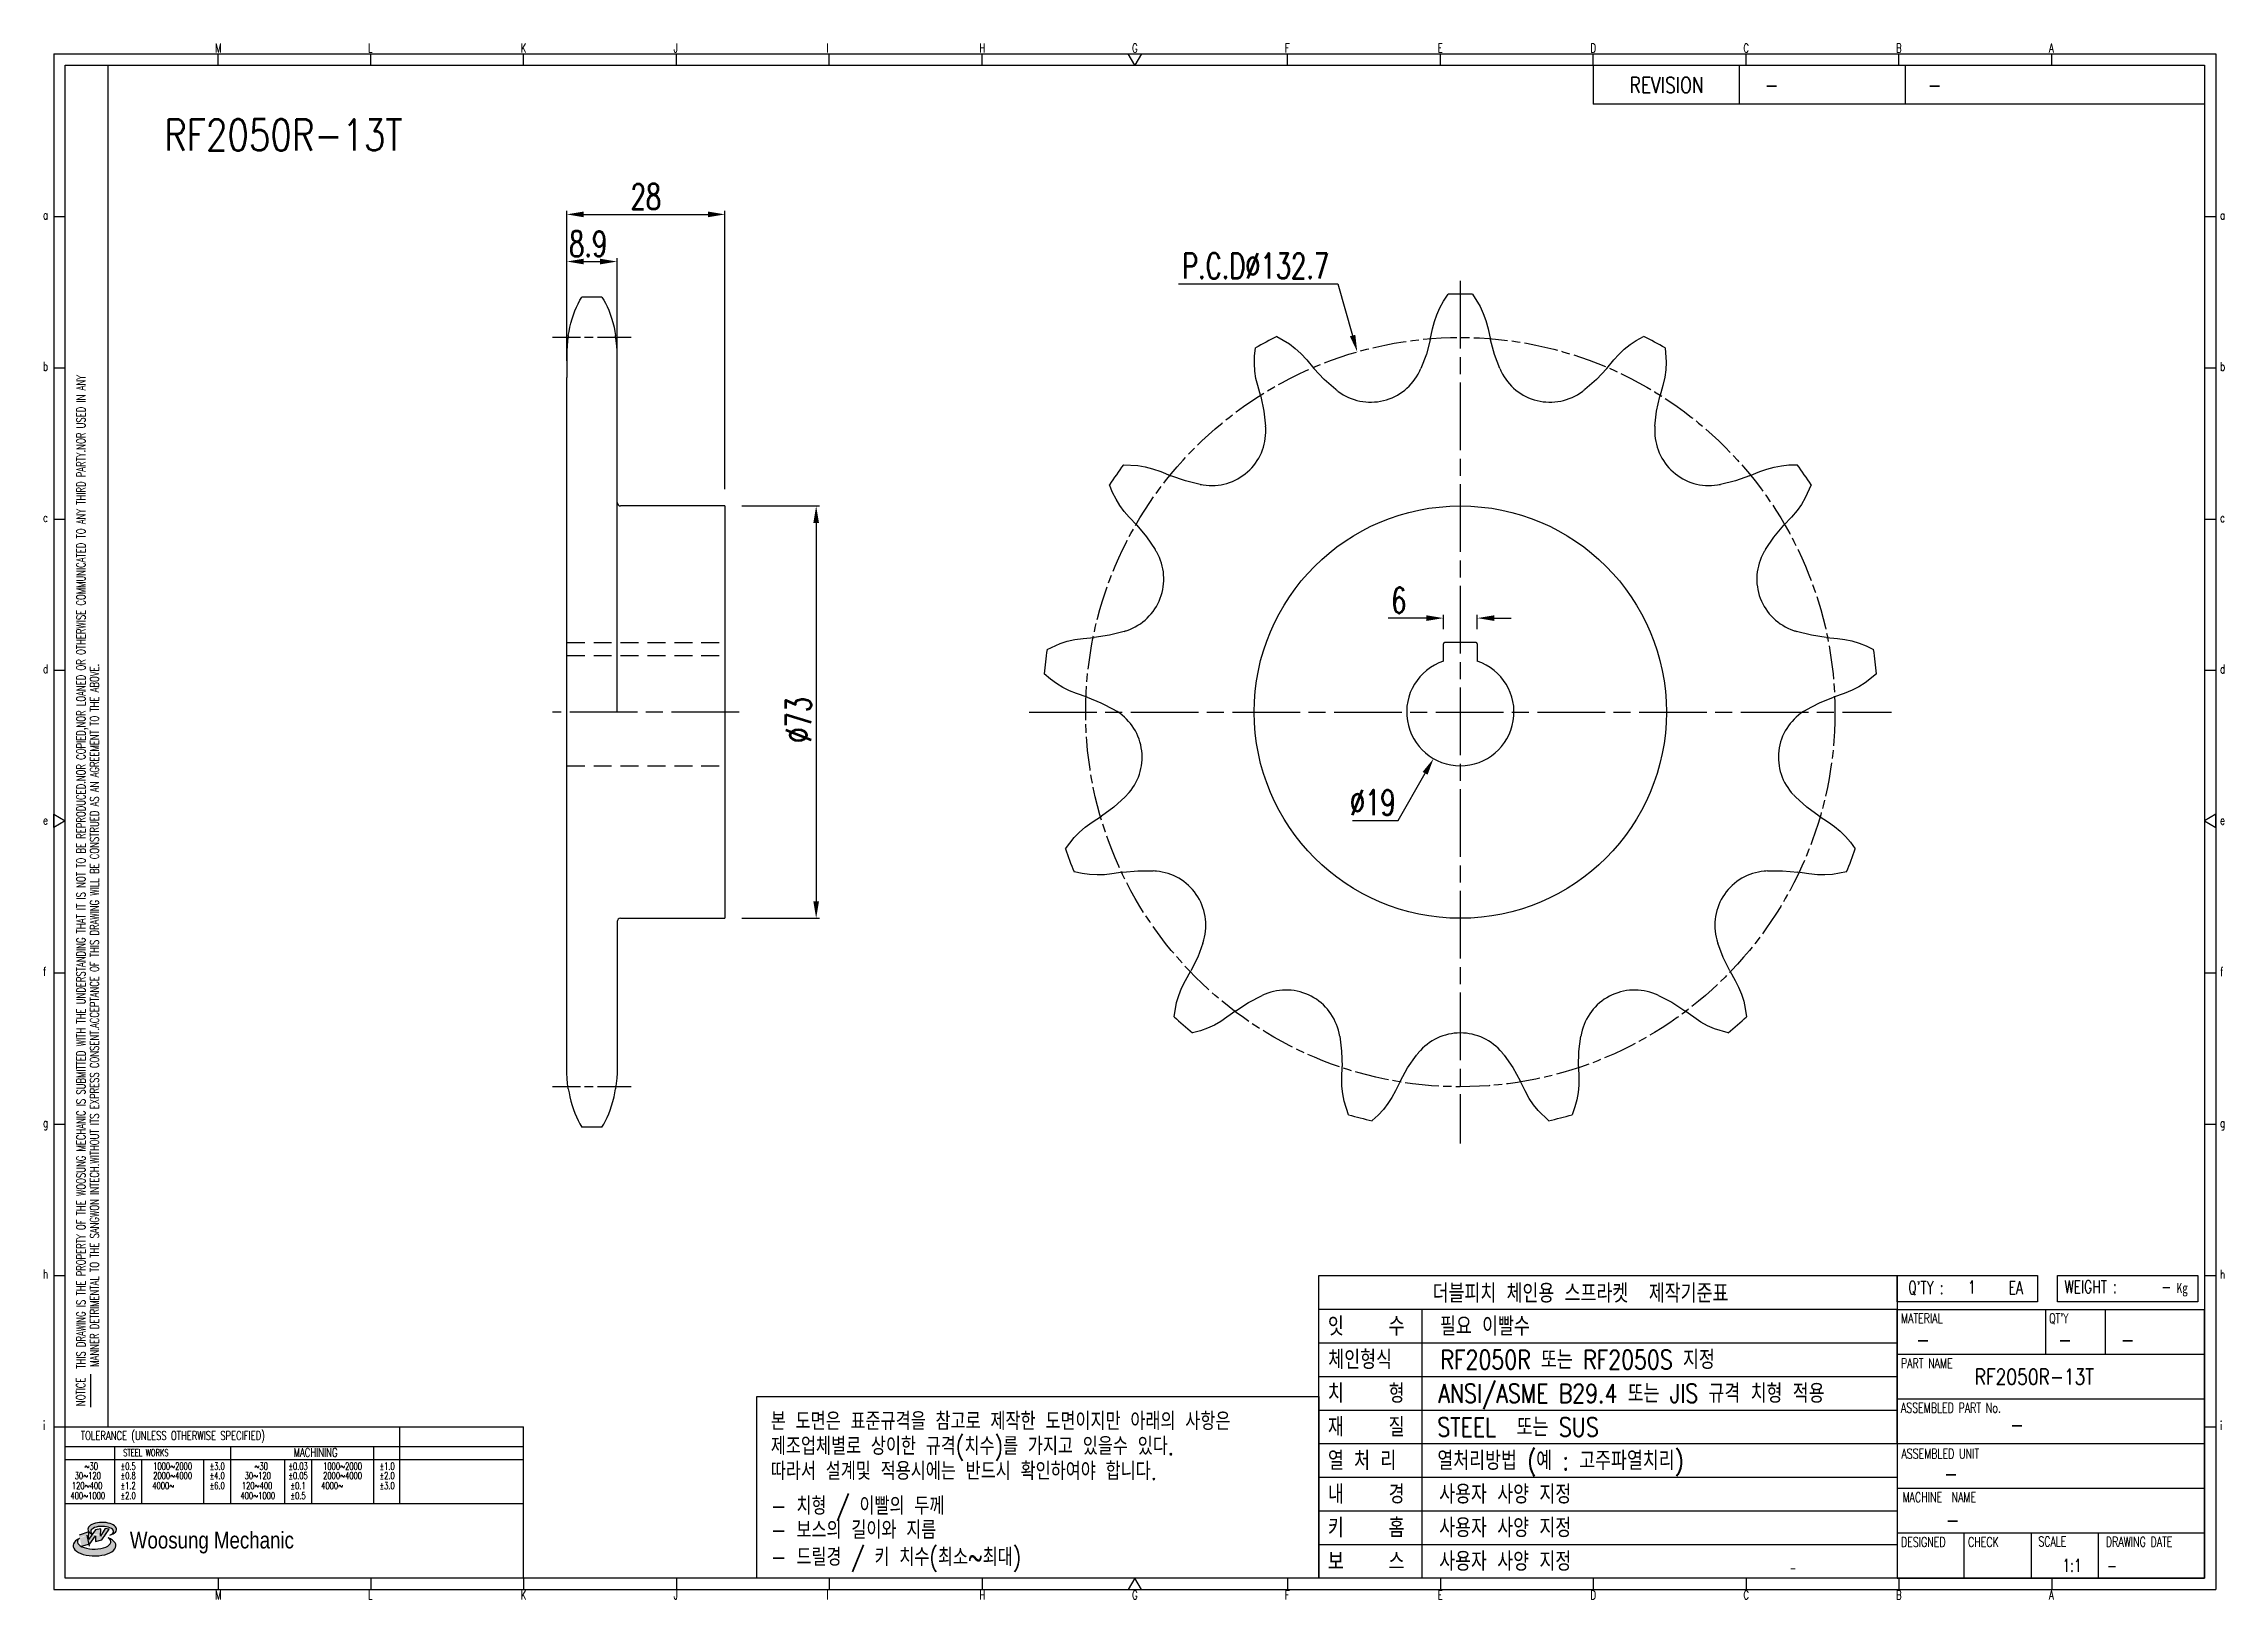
# Model space of a CAD drawing. Header units: millimetres. Extents: x 1263 to 1649, y -1116 to -840.
import ezdxf
from ezdxf.enums import TextEntityAlignment as Align

# ---------------------------------------------------------------- set-up
doc = ezdxf.new("R2010")
doc.units = ezdxf.units.MM
for name, pattern in [('AM_ISO08W050', [18, 12, -1.5, 3, -1.5]), ('AM_ISO08W050x2', [9, 6, -0.75, 1.5, -0.75]), ('HIDDEN', [9.525, 6.35, -3.175])]:
    doc.linetypes.add(name, pattern=pattern)
doc.layers.add('CEN1', color=1, linetype='AM_ISO08W050', lineweight=25)
doc.layers.add('PEN_RF1', color=6, linetype='AM_ISO08W050x2', lineweight=25)
for name, color, linetype in [('HIDDEN_RF1', 3, 'HIDDEN'), ('S-DIM', 7, 'Continuous'), ('TITLE', 7, 'Continuous'), ('도면레이아웃', 7, 'Continuous')]:
    doc.layers.add(name, color=color, linetype=linetype)
doc.styles.add('HAN', font='ROMANS.shx', dxfattribs={"width": 0.7, "bigfont": 'whgtxt.shx'})
doc.styles.add('HKD_ST2', font='romans.shx', dxfattribs={"width": 0.7, "height": 4, "bigfont": '@extfont2.shx'})
doc.styles.add('HSG', font='SIMPLEX.shx', dxfattribs={"width": 0.7, "bigfont": 'HSG.shx'})
doc.styles.add('ROMANS', font='romans.shx', dxfattribs={"width": 0.7, "bigfont": 'whgtxt.shx'})
doc.styles.add('SLDTEXTSTYLE4', font='arial.ttf', dxfattribs={"width": 0.8})
doc.dimstyles.new('RF-S3', dxfattribs={"dimscale": 3, "dimtxt": 1.5, "dimasz": 1, "dimexe": 0.2, "dimexo": 1, "dimgap": 0.3, "dimtad": 1, "dimtoh": 1, "dimdec": 1, "dimrnd": 0.01, "dimzin": 9, "dimdsep": 46, "dimtxsty": 'HSG', "dimcen": 0, "dimclrd": 1, "dimclre": 1, "dimclrt": 150, "dimazin": 2, "dimtp": 1, "dimtm": 1, "dimtfac": 0.5, "dimtdec": 1, "dimtofl": 0, "dimtmove": 0, "dimatfit": 3, "dimfxl": 0, "dimtvp": 1, "dimtolj": 2, "dimlwd": -1, "dimlwe": -1, "dimarcsym": 0})

# ---------------------------------------------------------------- blocks, each defined once
blk = doc.blocks.new('SUYWSHJH')
at = {"layer": '도면레이아웃'}
h = blk.add_hatch(color=10, dxfattribs=at)
h.paths.add_polyline_path([(1.544, 35.177), (1.554, 34.966), (1.779, 35.034), (2.054, 35.422), (1.908, 35.446), (1.728, 35.167), (1.741, 35.439), (1.547, 35.405), (1.292, 35.041), (1.295, 35.33), (0.943, 35.208), (1.03, 34.8), (1.336, 34.885)])
edge = h.paths.add_edge_path()
edge.add_ellipse((1.795, 35.421), major_axis=(-0.53, 0), ratio=0.487785, start_angle=122.36065, end_angle=403.39574)
edge.add_line((1.411, 35.244), (1.419, 35.261))
edge.add_ellipse((1.798, 35.344), major_axis=(-0.423, 0), ratio=0.444396, start_angle=131.58977, end_angle=386.19408, ccw=False)
edge = h.paths.add_edge_path()
edge.add_ellipse((1.512, 34.815), major_axis=(-0.793, 0), ratio=0.480113, start_angle=314.67633, end_angle=590.85213)
edge.add_ellipse((1.501, 34.958), major_axis=(-0.62, 0), ratio=0.43311, start_angle=331.7024, end_angle=574.42495, ccw=False)
for p, q in [((0, 90.118), (80.15, 90.118)), ((0, 90.118), (0, 33.191)), ((6.089, 89.693), (6.089, 90.118)), ((11.753, 89.693), (11.753, 90.118)), ((17.418, 89.693), (17.418, 90.118)), ((23.082, 89.693), (23.082, 90.118)), ((28.746, 89.693), (28.746, 90.118)), ((34.411, 89.693), (34.411, 90.118)), ((45.739, 89.693), (45.739, 90.118)), ((51.404, 89.693), (51.404, 90.118)), ((57.068, 89.693), (57.068, 90.118)), ((62.732, 89.693), (62.732, 90.118)), ((68.397, 89.693), (68.397, 90.118)), ((74.061, 89.693), (74.061, 90.118)), ((80.15, 90.118), (80.15, 33.191)), ((0, 84.085), (0.425, 84.085)), ((79.725, 84.085), (80.15, 84.085)), ((0, 78.478), (0.425, 78.478)), ((79.725, 78.478), (80.15, 78.478)), ((0, 72.87), (0.425, 72.87)), ((79.725, 72.87), (80.15, 72.87)), ((0, 67.262), (0.425, 67.262)), ((79.725, 67.262), (80.15, 67.262)), ((0, 56.047), (0.425, 56.047)), ((79.725, 56.047), (80.15, 56.047)), ((0, 50.439), (0.425, 50.439)), ((79.725, 50.439), (80.15, 50.439)), ((0, 44.832), (0.425, 44.832)), ((79.725, 44.832), (80.15, 44.832)), ((1.377, 39.947), (1.377, 41.174)), ((0, 39.224), (0.425, 39.224)), ((79.725, 39.224), (80.15, 39.224)), ((0, 33.191), (80.15, 33.191)), ((6.089, 33.616), (6.089, 33.191)), ((11.753, 33.616), (11.753, 33.191)), ((17.418, 33.616), (17.418, 33.191)), ((23.082, 33.616), (23.082, 33.191)), ((28.746, 33.616), (28.746, 33.191)), ((34.411, 33.616), (34.411, 33.191)), ((45.739, 33.616), (45.739, 33.191)), ((51.404, 33.616), (51.404, 33.191)), ((57.068, 33.616), (57.068, 33.191)), ((62.732, 33.616), (62.732, 33.191)), ((68.397, 33.616), (68.397, 33.191)), ((74.061, 33.616), (74.061, 33.191))]:
    blk.add_line(p, q)
at = {"color": 2}
for p, q in [((2.017, 39.224), (2.017, 89.693)), ((0.425, 39.224), (17.418, 39.224)), ((12.816, 39.224), (12.816, 36.382)), ((17.418, 33.616), (17.418, 39.224)), ((0.425, 38.487), (17.418, 38.487)), ((0.425, 38.012), (17.418, 38.012)), ((2.257, 38.487), (2.257, 36.382)), ((3.257, 38.012), (3.257, 36.382)), ((5.557, 38.012), (5.557, 36.382)), ((6.557, 38.5), (6.557, 36.382)), ((8.557, 38.012), (8.557, 36.382)), ((9.557, 38.026), (9.557, 36.382)), ((11.857, 38.487), (11.857, 36.382)), ((0.425, 36.382), (17.418, 36.382))]:
    blk.add_line(p, q, dxfattribs=at)
at = {"color": 6, "ltscale": 0.5}
for p, q in [((57.068, 89.693), (57.068, 88.246)), ((62.47, 89.693), (62.47, 88.246)), ((68.635, 89.693), (68.635, 88.246)), ((79.725, 88.246), (57.068, 88.246)), ((68.336, 38.59), (68.336, 43.563)), ((79.725, 43.563), (68.336, 43.563)), ((73.827, 43.563), (73.827, 41.905)), ((76.037, 43.563), (76.037, 41.905)), ((79.725, 38.59), (79.725, 43.563)), ((79.725, 41.905), (68.336, 41.905)), ((79.725, 40.248), (68.336, 40.248)), ((68.336, 38.59), (68.336, 33.616)), ((79.725, 38.59), (68.336, 38.59)), ((79.725, 33.616), (79.725, 38.59)), ((79.725, 36.932), (68.336, 36.932)), ((79.725, 35.274), (68.336, 35.274)), ((70.822, 33.616), (70.822, 35.274)), ((73.309, 33.616), (73.309, 35.274)), ((75.796, 33.616), (75.796, 35.274)), ((68.336, 33.616), (79.725, 33.616))]:
    blk.add_line(p, q, dxfattribs=at)
for points in [[(40.075, 89.693), (39.83, 90.118), (40.32, 90.118)], [(0.425, 89.693), (79.725, 89.693), (79.725, 33.616), (0.425, 33.616)], [(0.425, 61.679), (0, 61.433), (0, 61.924)], [(79.725, 61.679), (80.15, 61.433), (80.15, 61.924)], [(40.075, 33.616), (39.83, 33.191), (40.32, 33.191)]]:
    blk.add_lwpolyline(points, close=True)
at = {"layer": 'TITLE', "color": 20}
for p, q in [((68.336, 43.851), (68.336, 44.826)), ((68.336, 44.826), (73.54, 44.826)), ((73.54, 44.826), (73.54, 43.851)), ((74.277, 43.851), (74.277, 44.826)), ((74.277, 44.826), (79.481, 44.826)), ((79.481, 44.826), (79.481, 43.851)), ((73.54, 43.851), (68.336, 43.851)), ((79.481, 43.851), (74.277, 43.851))]:
    blk.add_line(p, q, dxfattribs=at)
at = {"layer": '도면레이아웃'}
for p, q in [((1.295, 35.33), (0.943, 35.208)), ((1.03, 34.8), (1.336, 34.885)), ((1.224, 35.208), (1.311, 34.8)), ((1.224, 35.208), (1.224, 35.208)), ((1.547, 35.405), (1.292, 35.041)), ((1.292, 35.041), (1.295, 35.33)), ((1.336, 34.885), (1.544, 35.177)), ((1.419, 35.261), (1.411, 35.244)), ((1.544, 35.177), (1.554, 34.966)), ((1.741, 35.439), (1.547, 35.405)), ((1.554, 34.966), (1.779, 35.034)), ((1.908, 35.446), (1.728, 35.167)), ((1.728, 35.167), (1.741, 35.439)), ((1.779, 35.034), (2.054, 35.422)), ((2.054, 35.422), (1.908, 35.446))]:
    blk.add_line(p, q, dxfattribs=at)
for centre, major_axis, ratio, start_param, end_param in [((1.795, 35.421), (-0.53, 0), 0.487785, 2.135596, 7.040584), ((1.512, 34.815), (-0.793, 0), 0.480113, 5.492138, 10.312315), ((1.501, 34.958), (-0.62, 0), 0.43311, 5.789299, 10.025607), ((1.798, 35.344), (-0.423, 0), 0.444396, 2.296675, 6.740358)]:
    blk.add_ellipse(centre, major_axis=major_axis, ratio=ratio, start_param=start_param, end_param=end_param, dxfattribs=at)
at = {"color": 4, "style": 'HKD_ST2', "width": 0.7}
for s, p in [('M', (5.988, 90.164)), ('L', (11.652, 90.164)), ('K', (17.316, 90.164)), ('J', (22.981, 90.164)), ('I', (28.645, 90.164)), ('H', (34.309, 90.164)), ('G', (39.974, 90.164)), ('F', (45.638, 90.164)), ('E', (51.302, 90.164)), ('D', (56.967, 90.164)), ('C', (62.631, 90.164)), ('B', (68.295, 90.164)), ('A', (73.96, 90.164)), ('a', (-0.395, 83.976)), ('a', (80.305, 83.97)), ('b', (-0.395, 78.368)), ('b', (80.305, 78.362)), ('c', (-0.395, 72.76)), ('c', (80.305, 72.754)), ('d', (-0.395, 67.153)), ('d', (80.305, 67.147)), ('e', (-0.395, 61.545)), ('e', (80.305, 61.539)), ('f', (-0.395, 55.937)), ('f', (80.305, 55.931)), ('g', (-0.395, 50.33)), ('g', (80.305, 50.324)), ('h', (-0.395, 44.722)), ('h', (80.305, 44.716)), ('i', (-0.395, 39.114)), ('i', (80.305, 39.108)), ('M', (5.988, 32.824)), ('L', (11.652, 32.824)), ('K', (17.316, 32.824)), ('J', (22.981, 32.824)), ('I', (28.645, 32.824)), ('H', (34.309, 32.824)), ('G', (39.974, 32.824)), ('F', (45.638, 32.824)), ('E', (51.302, 32.824)), ('D', (56.967, 32.824)), ('C', (62.631, 32.824)), ('B', (68.295, 32.824)), ('A', (73.96, 32.824))]:
    blk.add_text(s, height=0.326, dxfattribs=at).set_placement(p)
for s, height, style, width, p in [('REVISION', 0.5806, 'HAN', 0.8, (58.415, 88.664)), ('-', 0.581, 'HAN', 0.8, (63.426, 88.664)), ('-', 0.581, 'HAN', 0.8, (69.468, 88.664)), ("Q'TY : ", 0.4746, 'HKD_ST2', 0.7, (68.743, 44.143)), ('1', 0.475, 'HKD_ST2', 0.7, (70.957, 44.165)), ('EA', 0.4746, 'HKD_ST2', 0.7, (72.464, 44.143)), ('WEIGHT : ', 0.4746, 'HKD_ST2', 0.7, (74.536, 44.176)), ('-', 0.581, 'HAN', 0.8, (69.029, 42.157)), ('-', 0.581, 'HAN', 0.8, (74.289, 42.157)), ('-', 0.581, 'HAN', 0.8, (76.623, 42.157)), ('-', 0.581, 'HAN', 0.8, (72.515, 39.013)), ('-', 0.581, 'HAN', 0.8, (70.067, 37.189)), ('-', 0.581, 'HAN', 0.8, (70.126, 35.48)), ('1:1', 0.4746, 'HKD_ST2', 0.7, (74.458, 33.848)), ('-', 0.475, 'HKD_ST2', 0.7, (76.112, 33.837))]:
    blk.add_text(s, height=height, dxfattribs=dict(style=style, width=width)).set_placement(p)
at = {"color": 2, "style": 'HKD_ST2', "width": 0.7}
for s, p in [(' THIS DRAWING IS THE PROPERTY OF THE WOOSUNG MECHANIC IS SUBMITTED WITH THE UNDERSTANDING THAT IT IS NOT TO BE REPRODUCED.NOR COPIED,NOR LOANED OR OTHERWISE COMMUNICATED TO ANY THIRD PARTY.NOR USED IN ANY', (1.173, 41.217)), ('MANNER DETRIMENTAL TO THE SANGWON INTECH.WITHOUT ITS EXPRESS CONSENT.ACCEPTANCE OF THIS DRAWING WILL BE CONSTRUED AS AN AGREEMENT TO THE ABOVE.', (1.672, 41.447))]:
    blk.add_text(s, height=0.326266, rotation=90, dxfattribs=at).set_placement(p)
at = {"style": 'HKD_ST2', "width": 0.7}
blk.add_text('-', height=0.475, dxfattribs=at).set_placement((78.499, 44.176), align=Align.RIGHT)
at = {"color": 4, "style": 'HKD_ST2', "width": 0.7}
for s, height, p in [('MATERIAL', 0.3651, (68.474, 43.425)), ("QT'Y", 0.3651, (73.965, 43.425)), ('PART NAME', 0.3651, (68.474, 41.756)), ('ASSEMBLED PART No.', 0.36511, (68.474, 40.109)), ('ASSEMBLED UNIT', 0.36511, (68.49, 38.408)), ('MACHINE  NAME', 0.36511, (68.532, 36.794)), ('DESIGNED', 0.3651, (68.474, 35.136)), ('CHECK', 0.3651, (70.961, 35.136)), ('SCALE', 0.3651, (73.566, 35.153)), ('DRAWING DATE', 0.36511, (76.071, 35.141))]:
    blk.add_text(s, height=height, dxfattribs=at).set_placement(p, align=Align.TOP_LEFT)
at = {"style": 'HKD_ST2', "width": 0.7}
blk.add_text('NOTICE', height=0.3263, rotation=90, dxfattribs=at).set_placement((1.163, 39.988))
for s, height, style, width, p in [('TOLERANCE (UNLESS OTHERWISE SPECIFIED)', 0.32627, 'HKD_ST2', 0.7, (4.417, 38.896)), ('-', 0.326, 'ROMANS', 0.65, (64.469, 33.975))]:
    blk.add_text(s, height=height, dxfattribs=dict(style=style, width=width)).set_placement(p, align=Align.MIDDLE_CENTER)
at = {"color": 4, "style": 'HKD_ST2', "width": 0.7}
for s, height, p in [('STEEL WORKS', 0.26101, (3.416, 38.268)), ('MACHINING', 0.3263, (9.707, 38.27)), ('%%P0.5', 0.261, (2.757, 37.762)), ('%%P0.8', 0.261, (2.757, 37.411)), ('%%P3.0', 0.261, (6.057, 37.762)), ('%%P4.0', 0.261, (6.057, 37.411)), ('%%P0.03', 0.261, (9.057, 37.762)), ('%%P0.05', 0.261, (9.057, 37.411)), ('%%P1.0', 0.261, (12.357, 37.762)), ('%%P2.0', 0.261, (12.357, 37.411)), ('%%P1.2', 0.261, (2.757, 37.045)), ('%%P2.0', 0.261, (2.757, 36.67)), ('%%P6.0', 0.261, (6.057, 37.045)), ('%%P0.1', 0.261, (9.057, 37.045)), ('%%P0.5', 0.261, (9.057, 36.67)), ('%%P3.0', 0.261, (12.357, 37.045))]:
    blk.add_text(s, height=height, dxfattribs=at).set_placement(p, align=Align.MIDDLE)
for s, height, p in [('30%%126120', 0.261, (1.263, 37.411)), ('%%12630', 0.261, (1.389, 37.762)), ('2000%%1264000', 0.26101, (4.407, 37.411)), ('1000%%1262000', 0.26101, (4.407, 37.762)), ('30%%126120', 0.261, (7.563, 37.411)), ('%%12630', 0.261, (7.689, 37.762)), ('2000%%1264000', 0.26101, (10.707, 37.411)), ('1000%%1262000', 0.26101, (10.707, 37.762)), ('400%%1261000', 0.26101, (1.263, 36.67)), ('120%%126400', 0.26101, (1.237, 37.045)), ('4000%%126', 0.261, (4.061, 37.045)), ('400%%1261000', 0.26101, (7.563, 36.67)), ('120%%126400', 0.26101, (7.537, 37.045)), ('4000%%126', 0.261, (10.321, 37.045))]:
    blk.add_text(s, height=height, dxfattribs=at).set_placement(p, align=Align.MIDDLE_CENTER)
at = {"color": 1, "style": 'SLDTEXTSTYLE4', "width": 0.8}
blk.add_text('Woosung Mechanic', height=0.61957, dxfattribs=at).set_placement((2.822, 34.711))
at = {"layer": 'TITLE', "width": 0.8}
blk.add_text('Kg', height=0.3789, dxfattribs=at).set_placement((78.694, 44.176))
blk = doc.blocks.new('*D2')
at = {"layer": 'Defpoints', "color": 0, "transparency": 16777216}
for p in [(1364.35, -878.79), (1355.45, -899.34), (1364.35, -897.59)]:
    blk.add_point(p, dxfattribs=at)
at = {"layer": 'S-DIM', "color": 1, "transparency": 16777216}
for p, q in [((1355.45, -896.34), (1355.45, -878.19)), ((1358.45, -878.79), (1361.35, -878.79)), ((1364.35, -894.59), (1364.35, -878.19))]:
    blk.add_line(p, q, dxfattribs=at)
for points in [[(1358.45, -878.29), (1358.45, -879.29), (1355.45, -878.79)], [(1361.35, -878.29), (1361.35, -879.29), (1364.35, -878.79)]]:
    blk.add_solid(points, dxfattribs=at)
at = {"layer": 'S-DIM', "color": 150, "transparency": 16777216, "insert": (1359.23, -875.64), "char_height": 4.5, "attachment_point": 5, "style": 'HSG'}
blk.add_mtext('\\A2;8.9', dxfattribs=at)
blk = doc.blocks.new('*D3')
at = {"layer": 'Defpoints', "color": 0, "transparency": 16777216}
for p in [(1383.45, -870.44), (1355.45, -899.34), (1383.45, -922.06)]:
    blk.add_point(p, dxfattribs=at)
at = {"layer": 'S-DIM', "color": 1, "transparency": 16777216}
for p, q in [((1355.45, -896.34), (1355.45, -869.84)), ((1358.45, -870.44), (1380.45, -870.44)), ((1383.45, -919.06), (1383.45, -869.84))]:
    blk.add_line(p, q, dxfattribs=at)
for points in [[(1358.45, -869.94), (1358.45, -870.94), (1355.45, -870.44)], [(1380.45, -869.94), (1380.45, -870.94), (1383.45, -870.44)]]:
    blk.add_solid(points, dxfattribs=at)
at = {"layer": 'S-DIM', "color": 150, "transparency": 16777216, "insert": (1369.45, -867.29), "char_height": 4.5, "attachment_point": 5, "style": 'HSG'}
blk.add_mtext('\\A2;28', dxfattribs=at)
blk = doc.blocks.new('*D4')
at = {"layer": 'Defpoints', "color": 0, "transparency": 16777216}
for p in [(1383.45, -922.06), (1383.45, -995.06), (1399.6, -995.06)]:
    blk.add_point(p, dxfattribs=at)
at = {"layer": 'S-DIM', "color": 1, "transparency": 16777216}
for p, q in [((1386.45, -922.06), (1400.2, -922.06)), ((1399.6, -925.06), (1399.6, -992.06)), ((1386.45, -995.06), (1400.2, -995.06))]:
    blk.add_line(p, q, dxfattribs=at)
for points in [[(1399.1, -925.06), (1400.1, -925.06), (1399.6, -922.06)], [(1399.1, -992.06), (1400.1, -992.06), (1399.6, -995.06)]]:
    blk.add_solid(points, dxfattribs=at)
at = {"layer": 'S-DIM', "color": 150, "transparency": 16777216, "insert": (1396.45, -959.94), "char_height": 4.5, "attachment_point": 5, "rotation": 90, "style": 'HSG'}
blk.add_mtext('\\A2;%%c73', dxfattribs=at)
blk = doc.blocks.new('*D5')
at = {"layer": 'Defpoints', "color": 0, "transparency": 16777216}
for p in [(1518.38, -950.32), (1508.91, -966.79)]:
    blk.add_point(p, dxfattribs=at)
at = {"layer": 'S-DIM', "color": 1, "transparency": 16777216}
for p, q in [((1502.63, -977.73), (1507.42, -969.39)), ((1494.53, -977.73), (1502.63, -977.73))]:
    blk.add_line(p, q, dxfattribs=at)
blk.add_solid([(1506.98, -969.14), (1507.85, -969.64), (1508.91, -966.79)], dxfattribs=at)
at = {"layer": 'S-DIM', "color": 150, "transparency": 16777216, "insert": (1498.13, -974.58), "char_height": 4.5, "attachment_point": 5, "style": 'HSG'}
blk.add_mtext('\\A2;∅19', dxfattribs=at)
blk = doc.blocks.new('*D6')
at = {"layer": 'Defpoints', "color": 0, "transparency": 16777216}
for p in [(1516.65, -941.92), (1510.65, -946.9), (1516.65, -946.9)]:
    blk.add_point(p, dxfattribs=at)
at = {"layer": 'S-DIM', "color": 1, "transparency": 16777216}
for p, q in [((1507.65, -941.92), (1500.9, -941.92)), ((1510.65, -943.9), (1510.65, -941.32)), ((1516.65, -943.9), (1516.65, -941.32)), ((1519.65, -941.92), (1522.65, -941.92))]:
    blk.add_line(p, q, dxfattribs=at)
for points in [[(1507.65, -941.42), (1507.65, -942.42), (1510.65, -941.92)], [(1519.65, -941.42), (1519.65, -942.42), (1516.65, -941.92)]]:
    blk.add_solid(points, dxfattribs=at)
at = {"layer": 'S-DIM', "color": 150, "transparency": 16777216, "insert": (1502.77, -938.77), "char_height": 4.5, "attachment_point": 5, "style": 'HSG'}
blk.add_mtext('\\A2;6', dxfattribs=at)
blk = doc.blocks.new('*D7')
at = {"layer": 'Defpoints', "color": 0, "transparency": 16777216}
for p in [(1495.4, -894.78), (1531.89, -1022.33)]:
    blk.add_point(p, dxfattribs=at)
at = {"layer": 'S-DIM', "color": 1, "transparency": 16777216}
for p, q in [((1463.75, -882.72), (1491.95, -882.72)), ((1491.95, -882.72), (1494.58, -891.9))]:
    blk.add_line(p, q, dxfattribs=at)
blk.add_solid([(1495.06, -891.76), (1494.1, -892.03), (1495.4, -894.78)], dxfattribs=at)
at = {"layer": 'S-DIM', "color": 150, "transparency": 16777216, "insert": (1477.4, -879.57), "char_height": 4.5, "attachment_point": 5, "style": 'HSG'}
blk.add_mtext('\\A2;P.C.D∅132.7', dxfattribs=at)
blk = doc.blocks.new('EWTFGG')
at = {"color": 150}
for p, q in [((1275.22, 18.47), (1365.55, 18.47)), ((1275.22, 18.47), (1365.55, 18.47)), ((1291.34, 18.47), (1291.34, -23.5)), ((1275.22, 13.23), (1365.55, 13.23)), ((1275.22, 7.98), (1365.55, 7.98)), ((1275.22, 2.73), (1365.55, 2.73)), ((1275.22, -2.51), (1365.55, -2.51)), ((1275.22, -7.76), (1365.55, -7.76)), ((1275.22, -13), (1365.55, -13)), ((1275.22, -18.25), (1365.55, -18.25))]:
    blk.add_line(p, q, dxfattribs=at)
blk.add_lwpolyline([(1275.22, 23.72), (1365.55, 23.72), (1365.55, -23.5), (1275.22, -23.5)], close=True, dxfattribs=at)
blk.add_lwpolyline([(1187.47, 4.85), (1275.22, 4.85), (1275.22, -23.5), (1187.47, -23.5)], close=True)
at = {"color": 150, "style": 'HAN', "width": 0.8}
for s, height, p in [('더블피치 체인용 스프라켓  제작기준표', 2.9346, (1293, 19.48)), ('잇    수 ', 2.935, (1276.65, 14.34)), ('필요 이빨수', 2.935, (1294.15, 14.34)), ('체인형식 ', 2.935, (1276.72, 9.12)), ('RF2050R 또는 RF2050S 지정', 2.9346, (1294.22, 9.12)), ('치    형', 2.935, (1276.65, 3.85)), ('ANSI/ASME B29.4 또는 JIS 규격 치형 적용', 2.9346, (1293.88, 3.85)), ('재    질', 2.935, (1276.65, -1.4)), ('STEEL  또는 SUS', 2.9346, (1293.74, -1.4)), ('열처리방법 (예 : 고주파열치리)', 2.9346, (1293.74, -6.64)), ('열 처 리', 2.935, (1276.65, -6.64)), ('내    경', 2.935, (1276.65, -11.89)), ('사용자 사양 지정', 2.935, (1294.03, -11.89)), ('키    홈', 2.935, (1276.65, -17.13)), ('사용자 사양 지정', 2.935, (1294.03, -17.13)), ('보    스', 2.935, (1276.65, -22.38)), ('사용자 사양 지정', 2.935, (1294.03, -22.38))]:
    blk.add_text(s, height=height, dxfattribs=at).set_placement(p)
at = {"style": 'HAN', "width": 0.8}
for s, p in [('본 도면은 표준규격을 참고로 제작한 도면이지만 아래의 사항은', (1189.67, -0.4)), ('제조업체별로 상이한 규격(치수)를 가지고 있을수 있다.', (1189.67, -4.29)), ('따라서 설계및 적용시에는 반드시 확인하여야 합니다.', (1189.67, -8.18)), ('- 치형 / 이빨의 두께', (1189.67, -13.62)), ('- 보스의 길이와 지름', (1189.67, -17.38)), ('- 드릴경 / 키 치수(최소~최대)', (1189.67, -21.61))]:
    blk.add_text(s, height=2.7767, dxfattribs=at).set_placement(p)

msp = doc.modelspace()

# ---------------------------------------------------------------- linework, layer by layer
for p, q in [((1356.62, -888.22), (1356.88, -887.53)), ((1356.88, -887.53), (1357.16, -886.87)), ((1357.16, -886.87), (1357.46, -886.25)), ((1357.46, -886.25), (1357.78, -885.65)), ((1357.78, -885.65), (1358.12, -885.1)), ((1361.68, -885.1), (1358.12, -885.1)), ((1361.68, -885.1), (1362, -885.62)), ((1362, -885.62), (1362.31, -886.18)), ((1362.31, -886.18), (1362.6, -886.77)), ((1362.6, -886.77), (1362.88, -887.42)), ((1362.88, -887.42), (1363.14, -888.11)), ((1355.72, -891.87), (1355.59, -892.8)), ((1355.72, -891.87), (1355.84, -891.15)), ((1355.84, -891.15), (1355.99, -890.43)), ((1355.99, -890.43), (1356.17, -889.67)), ((1356.17, -889.67), (1356.38, -888.93)), ((1356.38, -888.93), (1356.62, -888.22)), ((1363.14, -888.11), (1363.39, -888.83)), ((1363.39, -888.83), (1363.61, -889.61)), ((1363.61, -889.61), (1363.81, -890.43)), ((1363.81, -890.43), (1363.96, -891.15)), ((1363.96, -891.15), (1364.08, -891.87)), ((1364.21, -892.81), (1364.08, -891.87)), ((1508.33, -892.64), (1508.74, -890.71)), ((1518.55, -890.71), (1518.97, -892.64)), ((1355.46, -894.61), (1355.45, -895.28)), ((1355.45, -895.27), (1355.45, -899.34)), ((1355.51, -893.71), (1355.46, -894.61)), ((1355.59, -892.8), (1355.51, -893.71)), ((1364.3, -893.74), (1364.21, -892.81)), ((1364.34, -894.62), (1364.3, -893.74)), ((1364.35, -895.28), (1364.34, -894.62)), ((1364.35, -958.56), (1364.35, -895.27)), ((1355.45, -1021.84), (1355.45, -899.34)), ((1486.46, -896.2), (1487.73, -897.72)), ((1539.57, -897.72), (1540.83, -896.2)), ((1478.31, -902.66), (1477.77, -900.76)), ((1549.52, -900.76), (1548.99, -902.66)), ((1460.6, -915.98), (1462.42, -916.73)), ((1564.87, -916.73), (1566.7, -915.98)), ((1383.45, -922.06), (1364.95, -922.06)), ((1383.45, -922.06), (1383.45, -995.06)), ((1456.38, -925.49), (1455.03, -924.05)), ((1572.27, -924.05), (1570.92, -925.49)), ((1446.89, -945.51), (1448.85, -945.33)), ((1578.44, -945.33), (1580.41, -945.51)), ((1510.65, -949.54), (1510.65, -946.46)), ((1516.45, -946.26), (1510.85, -946.26)), ((1516.65, -946.46), (1516.65, -949.54)), ((1447.57, -955.89), (1445.71, -955.25)), ((1581.59, -955.25), (1579.73, -955.89)), ((1448.47, -978.03), (1450.13, -976.96)), ((1577.17, -976.96), (1578.82, -978.03)), ((1453.9, -986.91), (1451.95, -987.2)), ((1575.35, -987.2), (1573.4, -986.91)), ((1364.35, -995.62), (1364.35, -1021.84)), ((1364.95, -995.06), (1383.45, -995.06)), ((1464.99, -1006.09), (1465.96, -1004.37)), ((1561.34, -1004.37), (1562.31, -1006.09)), ((1473.92, -1011.42), (1472.33, -1012.59)), ((1554.97, -1012.59), (1553.38, -1011.42)), ((1355.46, -1022.5), (1355.45, -1021.84)), ((1355.51, -1023.4), (1355.46, -1022.5)), ((1364.34, -1022.49), (1364.3, -1023.38)), ((1364.35, -1021.83), (1364.34, -1022.49)), ((1492.65, -1023.26), (1492.71, -1021.29)), ((1534.59, -1021.29), (1534.65, -1023.26)), ((1355.59, -1024.31), (1355.51, -1023.4)), ((1355.72, -1025.25), (1355.59, -1024.31)), ((1355.72, -1025.25), (1355.84, -1025.96)), ((1355.84, -1025.96), (1355.99, -1026.68)), ((1355.99, -1026.68), (1356.17, -1027.45)), ((1363.61, -1027.5), (1363.81, -1026.68)), ((1363.81, -1026.68), (1363.96, -1025.97)), ((1363.96, -1025.97), (1364.08, -1025.25)), ((1364.21, -1024.3), (1364.08, -1025.25)), ((1364.3, -1023.38), (1364.21, -1024.3)), ((1503.04, -1023.83), (1502.18, -1025.61)), ((1525.12, -1025.61), (1524.26, -1023.83)), ((1356.17, -1027.45), (1356.38, -1028.19)), ((1356.38, -1028.19), (1356.62, -1028.89)), ((1356.62, -1028.89), (1356.88, -1029.59)), ((1356.88, -1029.59), (1357.16, -1030.24)), ((1357.16, -1030.24), (1357.46, -1030.86)), ((1357.46, -1030.86), (1357.78, -1031.46)), ((1362.31, -1030.94), (1362.6, -1030.34)), ((1362.6, -1030.34), (1362.88, -1029.69)), ((1362.88, -1029.69), (1363.14, -1029.01)), ((1363.14, -1029.01), (1363.39, -1028.28)), ((1363.39, -1028.28), (1363.61, -1027.5)), ((1357.78, -1031.46), (1358.12, -1032.02)), ((1361.68, -1032.02), (1358.12, -1032.02)), ((1361.68, -1032.02), (1362, -1031.5)), ((1362, -1031.5), (1362.31, -1030.94))]:
    msp.add_line(p, q)
for points in [[(1508.74, -890.71), (1509.07, -889.43), (1509.5, -888.2), (1510.04, -886.98), (1510.67, -885.82), (1511.49, -884.59)], [(1515.81, -884.59), (1517.15, -886.76), (1517.7, -887.97), (1518.16, -889.23), (1518.55, -890.71)], [(1477.77, -900.76), (1477.47, -899.48), (1477.28, -898.19), (1477.19, -896.86), (1477.21, -895.54), (1477.36, -894.07)], [(1481.19, -892.06), (1483.38, -893.36), (1484.43, -894.17), (1485.43, -895.07), (1486.46, -896.2)], [(1508.33, -892.64), (1507.64, -895.2), (1506.65, -897.73)], [(1520.65, -897.73), (1519.68, -895.25), (1518.97, -892.64)], [(1540.83, -896.2), (1541.72, -895.22), (1542.67, -894.33), (1543.71, -893.5), (1544.81, -892.77), (1546.11, -892.06)], [(1549.94, -894.07), (1550.11, -896.61), (1550.04, -897.94), (1549.86, -899.27), (1549.52, -900.76)], [(1491.58, -901.45), (1489.57, -899.7), (1487.73, -897.72)], [(1539.57, -897.72), (1537.77, -899.67), (1535.72, -901.45)], [(1478.31, -902.66), (1478.88, -905.25), (1479.18, -907.95)], [(1548.11, -907.95), (1548.41, -905.3), (1548.99, -902.66)], [(1454, -914.76), (1456.55, -914.89), (1457.86, -915.12), (1459.16, -915.46), (1460.6, -915.98)], [(1566.7, -915.98), (1567.94, -915.52), (1569.19, -915.17), (1570.5, -914.93), (1571.82, -914.79), (1573.3, -914.76)], [(1455.03, -924.05), (1454.16, -923.06), (1453.39, -922), (1452.69, -920.87), (1452.09, -919.69), (1451.55, -918.32)], [(1467.57, -918.24), (1464.97, -917.63), (1462.42, -916.73)], [(1564.87, -916.73), (1562.37, -917.62), (1559.73, -918.24)], [(1575.75, -918.32), (1574.72, -920.65), (1574.05, -921.8), (1573.27, -922.89), (1572.27, -924.05)], [(1456.38, -925.49), (1458.09, -927.52), (1459.61, -929.77)], [(1567.68, -929.77), (1569.17, -927.56), (1570.92, -925.49)], [(1440.48, -947.5), (1442.8, -946.43), (1444.06, -946.02), (1445.37, -945.72), (1446.89, -945.51)], [(1454.11, -944.28), (1451.53, -944.94), (1448.85, -945.33)], [(1578.44, -945.33), (1575.82, -944.95), (1573.18, -944.28)], [(1580.41, -945.51), (1581.72, -945.68), (1582.99, -945.96), (1584.27, -946.35), (1585.5, -946.83), (1586.82, -947.5)], [(1445.71, -955.25), (1444.48, -954.77), (1443.3, -954.2), (1442.16, -953.51), (1441.08, -952.75), (1439.96, -951.79)], [(1587.34, -951.79), (1585.34, -953.38), (1584.21, -954.07), (1583.02, -954.68), (1581.59, -955.25)], [(1447.57, -955.89), (1450.03, -956.89), (1452.42, -958.18)], [(1574.87, -958.18), (1577.22, -956.91), (1579.73, -955.89)], [(1454.29, -973.58), (1452.32, -975.37), (1450.13, -976.96)], [(1577.17, -976.96), (1575.02, -975.4), (1573, -973.58)], [(1443.72, -982.77), (1445.28, -980.74), (1446.21, -979.8), (1447.22, -978.92), (1448.47, -978.03)], [(1578.82, -978.03), (1579.9, -978.79), (1580.91, -979.63), (1581.85, -980.56), (1582.71, -981.57), (1583.58, -982.77)], [(1451.95, -987.2), (1450.64, -987.35), (1449.33, -987.39), (1448, -987.31), (1446.69, -987.13), (1445.25, -986.81)], [(1453.9, -986.91), (1456.54, -986.64), (1459.26, -986.67)], [(1568.04, -986.67), (1570.7, -986.64), (1573.4, -986.91)], [(1582.04, -986.81), (1579.54, -987.29), (1578.21, -987.38), (1576.87, -987.36), (1575.35, -987.2)], [(1468.07, -999.44), (1467.16, -1001.94), (1465.96, -1004.37)], [(1561.34, -1004.37), (1560.16, -1001.99), (1559.22, -999.44)], [(1462.98, -1012.49), (1463.42, -1009.98), (1463.8, -1008.71), (1464.3, -1007.46), (1464.99, -1006.09)], [(1562.31, -1006.09), (1562.91, -1007.26), (1563.41, -1008.47), (1563.82, -1009.74), (1564.11, -1011.03), (1564.32, -1012.49)], [(1473.92, -1011.42), (1476.14, -1009.97), (1478.56, -1008.73)], [(1548.74, -1008.73), (1551.12, -1009.94), (1553.38, -1011.42)], [(1472.33, -1012.59), (1471.24, -1013.33), (1470.1, -1013.97), (1468.89, -1014.53), (1467.64, -1014.98), (1466.22, -1015.36)], [(1561.08, -1015.36), (1558.64, -1014.62), (1557.42, -1014.08), (1556.24, -1013.44), (1554.97, -1012.59)], [(1492.29, -1015.94), (1492.64, -1018.58), (1492.71, -1021.29)], [(1503.04, -1023.83), (1504.32, -1021.51), (1505.89, -1019.29)], [(1521.41, -1019.29), (1522.94, -1021.47), (1524.26, -1023.83)], [(1534.59, -1021.29), (1534.65, -1018.63), (1535, -1015.94)], [(1493.85, -1029.86), (1493.07, -1027.43), (1492.82, -1026.13), (1492.67, -1024.79), (1492.65, -1023.26)], [(1502.18, -1025.61), (1501.55, -1026.77), (1500.84, -1027.86), (1500.02, -1028.92), (1499.13, -1029.89), (1498.04, -1030.89)], [(1529.25, -1030.89), (1527.43, -1029.11), (1526.6, -1028.07), (1525.86, -1026.95), (1525.12, -1025.61)], [(1534.65, -1023.26), (1534.64, -1024.58), (1534.51, -1025.88), (1534.28, -1027.19), (1533.95, -1028.47), (1533.45, -1029.86)]]:
    msp.add_lwpolyline(points)
msp.add_circle((1513.65, -958.56), 36.5)
for centre, radius, start, end in [((1513.65, -958.56), 74, 88.3267, 91.6733), ((1513.65, -958.56), 74, 116.019, 119.3656), ((1513.65, -958.56), 74, 60.6344, 63.981), ((1497.75, -894.07), 9.61, 233.4615, 334.2308), ((1484.03, -887.44), 24.85, 334.2308, 335.5321), ((1543.27, -887.44), 24.85, 204.4679, 205.7692), ((1529.54, -894.07), 9.61, 205.7692, 306.5385), ((1506.83, -881.82), 24.85, 232.1602, 233.4615), ((1520.47, -881.82), 24.85, 306.5385, 307.8398), ((1469.6, -908.84), 9.61, 261.1538, 1.9231), ((1454.37, -909.35), 24.85, 1.9231, 3.2244), ((1557.69, -908.84), 9.61, 178.0769, 278.8462), ((1572.92, -909.35), 24.85, 176.7756, 178.0769), ((1513.65, -958.56), 74, 143.7113, 147.0579), ((1513.65, -958.56), 74, 32.9421, 36.2887), ((1471.95, -893.78), 24.85, 259.8525, 261.1538), ((1555.35, -893.78), 24.85, 278.8462, 280.1475), ((1364.95, -921.46), 0.6, 180, 270), ((1451.54, -935), 9.61, 288.8461, 29.6154), ((1438.29, -942.54), 24.85, 29.6154, 30.9168), ((1575.75, -935), 9.61, 150.3846, 251.1539), ((1589, -942.54), 24.85, 149.0832, 150.3846), ((1446.62, -920.58), 24.85, 287.5448, 288.8462), ((1580.68, -920.58), 24.85, 251.1538, 252.4552), ((1513.65, -958.56), 74, 171.4036, 174.7502), ((1513.65, -958.56), 9.5, 108.4085, 71.5915), ((1510.85, -946.46), 0.2, 90, 180), ((1516.45, -946.46), 0.2, 0, 90), ((1513.65, -958.56), 74, 5.2498, 8.5964), ((1439.48, -979.39), 24.85, 57.3077, 58.6091), ((1447.71, -966.56), 9.61, 316.5384, 57.3077), ((1579.58, -966.56), 9.61, 122.6923, 223.4616), ((1587.82, -979.39), 24.85, 121.3909, 122.6923), ((1436.65, -956.08), 24.85, 315.2371, 316.5385), ((1590.65, -956.08), 24.85, 223.4615, 224.7629), ((1513.65, -958.56), 74, 199.0959, 202.4425), ((1513.65, -958.56), 74, 337.5575, 340.9041), ((1457.66, -1011.47), 24.85, 85, 86.3014), ((1458.99, -996.29), 9.61, 344.2307, 85), ((1568.31, -996.29), 9.61, 95, 195.7693), ((1569.64, -1011.47), 24.85, 93.6986, 95), ((1364.95, -995.66), 0.6, 90, 180), ((1444.32, -992.15), 24.85, 342.9294, 344.2308), ((1582.98, -992.15), 24.85, 195.7692, 197.0706), ((1488.66, -1031.43), 24.85, 112.6923, 113.9937), ((1482.78, -1017.37), 9.61, 11.923, 112.6924), ((1544.52, -1017.37), 9.61, 67.3076, 168.077), ((1538.64, -1031.43), 24.85, 66.0063, 67.3077), ((1513.65, -958.56), 74, 226.7882, 230.1348), ((1467.87, -1020.52), 24.85, 10.6217, 11.9231), ((1513.65, -1024.98), 9.61, 39.6153, 140.3847), ((1559.43, -1020.52), 24.85, 168.0769, 169.3783), ((1513.65, -958.56), 74, 309.8652, 313.2118), ((1525.39, -1034.7), 24.85, 140.3846, 141.686), ((1501.91, -1034.7), 24.85, 38.314, 39.6154), ((1513.65, -958.56), 74, 254.4805, 257.8271), ((1513.65, -958.56), 74, 282.1729, 285.5195)]:
    msp.add_arc(centre, radius, start, end)
at = {"layer": 'CEN1', "color": 1, "linetype": 'AM_ISO08W050x2', "ltscale": 2}
for p, q in [((1513.65, -882.2), (1513.65, -1034.92)), ((1385.96, -958.56), (1352.94, -958.56)), ((1437.29, -958.56), (1590.01, -958.56))]:
    msp.add_line(p, q, dxfattribs=at)
at = {"layer": 'HIDDEN_RF1', "ltscale": 0.5}
for p, q in [((1355.45, -946.26), (1383.45, -946.26)), ((1355.45, -948.56), (1383.45, -948.56)), ((1355.45, -968.06), (1383.45, -968.06))]:
    msp.add_line(p, q, dxfattribs=at)
at = {"layer": 'PEN_RF1'}
for p, q in [((1366.86, -892.22), (1352.94, -892.22)), ((1366.86, -1024.89), (1352.94, -1024.89))]:
    msp.add_line(p, q, dxfattribs=at)
msp.add_circle((1513.65, -958.56), 66.33, dxfattribs=at)

# ---------------------------------------------------------------- block references
for name, p, xscale, yscale, zscale in [('SUYWSHJH', (1264.61, -1272.43), 4.776407999999999, 4.776407999999999, 4.776407999999999), ('EWTFGG', (42.48, -1085.22), 1.134, 1.134, 1.134)]:
    msp.add_blockref(name, p, dxfattribs=dict(xscale=xscale, yscale=yscale, zscale=zscale))

# ---------------------------------------------------------------- texts
at = {"style": 'HAN', "width": 0.8}
for height, p in [(5.5464, (1284.14, -859.15)), (2.7732, (1604.72, -1077.62))]:
    msp.add_text('RF2050R-13T', height=height, dxfattribs=at).set_placement(p)

# ---------------------------------------------------------------- dimensions: what is measured, and where the dimension line sits
at = {"layer": 'S-DIM'}
dim = msp.add_linear_dim(base=(1383.45, -870.44), p1=(1355.45, -899.34), p2=(1383.45, -922.06), dimstyle='RF-S3', dxfattribs=at)
dim.commit()
dim.dimension.update_dxf_attribs({"geometry": '*D3', "text_midpoint": (1369.45, -867.29)})
for base, p1, p2, picture, middle in [((1364.35, -878.79), (1355.45, -899.34), (1364.35, -897.59), '*D2', (1359.23, -878.79)), ((1516.65, -941.92), (1510.65, -946.9), (1516.65, -946.9), '*D6', (1502.77, -941.92))]:
    dim = msp.add_linear_dim(base=base, p1=p1, p2=p2, dimstyle='RF-S3', dxfattribs=at)
    dim.commit()
    dim.dimension.update_dxf_attribs({"geometry": picture, "text_midpoint": middle, "dimtype": 128})
dim = msp.add_diameter_dim_2p(p1=(1531.89, -1022.33), p2=(1495.4, -894.78), text='P.C.D<>', dimstyle='RF-S3', dxfattribs=at)
dim.commit()
dim.dimension.update_dxf_attribs({"geometry": '*D7', "text_midpoint": (1477.4, -882.72), "dimtype": 131})
dim = msp.add_linear_dim(base=(1399.6, -995.06), p1=(1383.45, -922.06), p2=(1383.45, -995.06), angle=90, text='%%c<>', dimstyle='RF-S3', dxfattribs=at)
dim.commit()
dim.dimension.update_dxf_attribs({"geometry": '*D4', "text_midpoint": (1399.6, -959.94), "dimtype": 128})
dim = msp.add_diameter_dim_2p(p1=(1518.38, -950.32), p2=(1508.91, -966.79), dimstyle='RF-S3', dxfattribs=at)
dim.commit()
dim.dimension.update_dxf_attribs({"geometry": '*D5', "text_midpoint": (1498.13, -977.73), "dimtype": 131})

doc.saveas('drawing.dxf')
